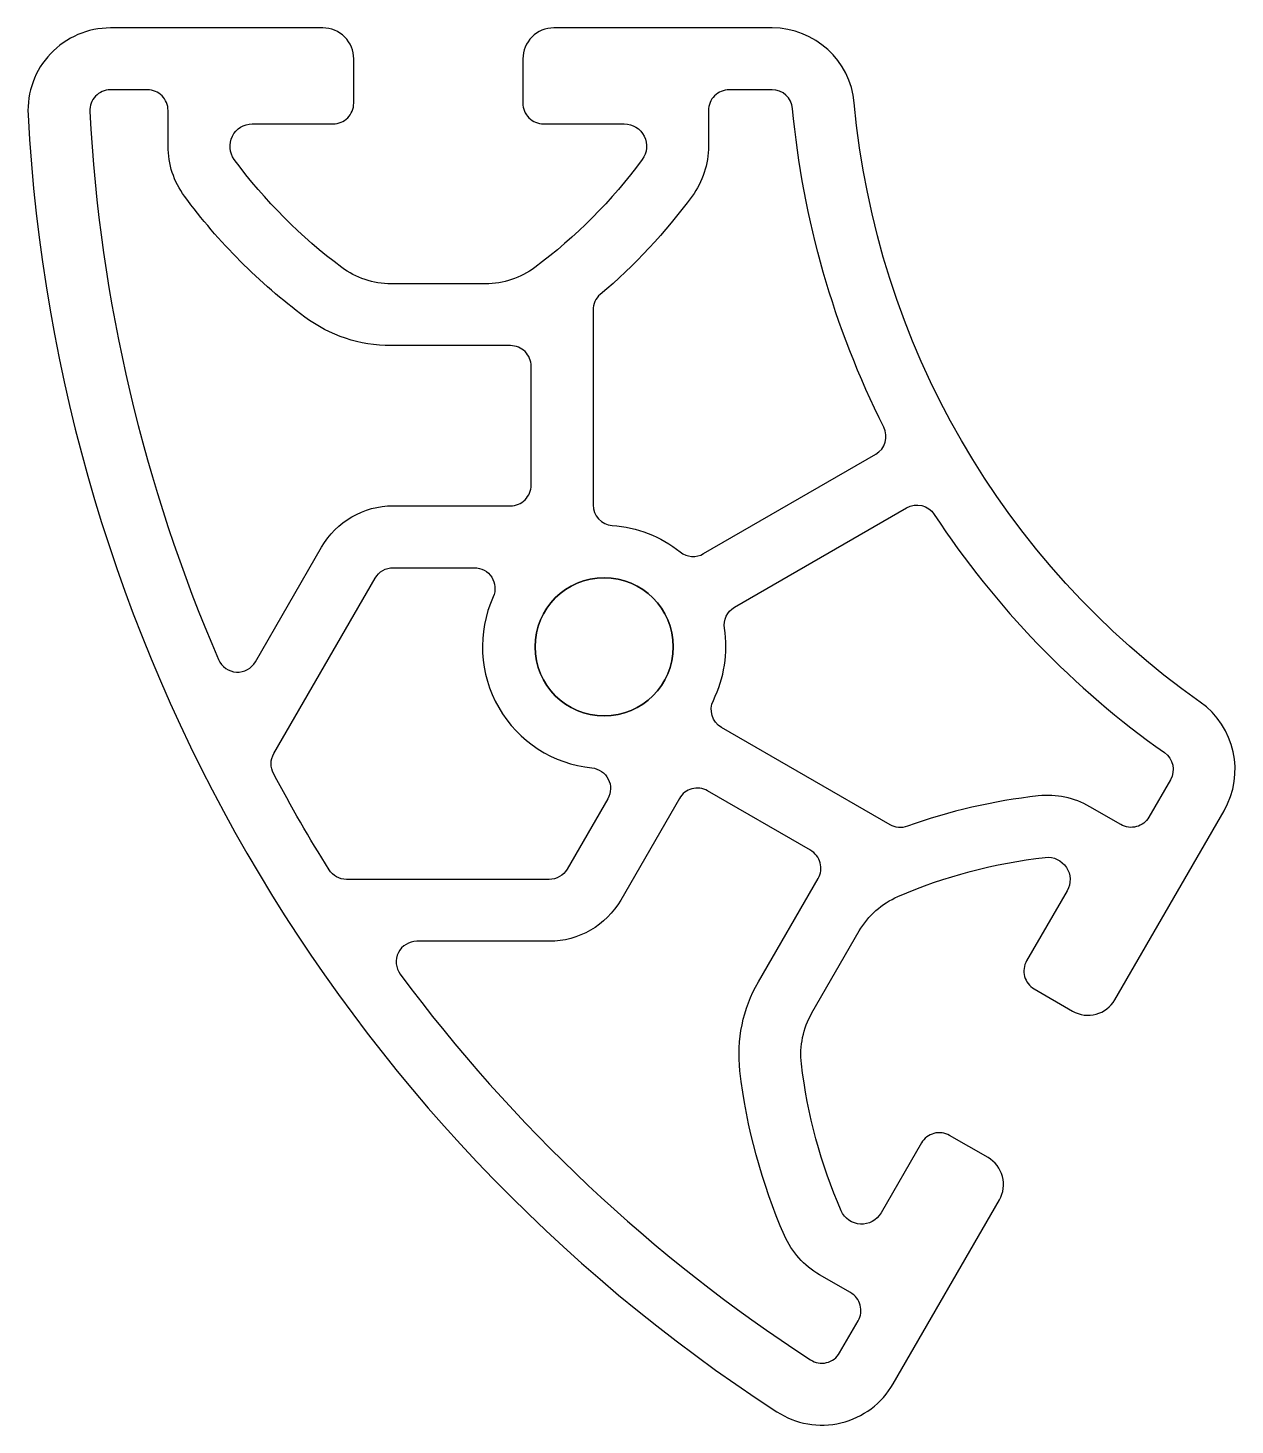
# Model space of a CAD drawing. Header units: millimetres. Extents: x -27.9 to 30.6, y -37.7 to 30.
import ezdxf

# ---------------------------------------------------------------- set-up
doc = ezdxf.new("R2010")
doc.units = ezdxf.units.MM
doc.layers.get('0').update_dxf_attribs({"linetype": 'CONTINUOUS'})

msp = doc.modelspace()

# ---------------------------------------------------------------- linework, layer by layer
for points in [[(19.162, -26.811, 0.414214), (18.613, -24.762), (16.751, -23.687, 0.414214), (15.385, -24.053), (13.427, -27.445, -0.615054), (11.495, -27.337, -0.074238), (9.568, -20.21, -0.161257), (10.077, -17.747), (12.37, -13.776, -0.161257), (14.248, -12.103, -0.074238), (21.384, -10.209, -0.615054), (22.443, -11.828), (20.485, -15.22, 0.414214), (20.851, -16.586), (22.713, -17.661, 0.414214), (24.762, -17.112), (30.053, -7.947, 0.387795), (28.896, -2.679, -0.219719), (12.128, 26.364, 0.387795), (8.144, 30), (-2.438, 30, 0.414214), (-3.938, 28.5), (-3.938, 26.35, 0.414214), (-2.938, 25.35), (0.978, 25.35, -0.615054), (1.851, 23.623, -0.074238), (-3.358, 18.39, -0.161257), (-5.745, 17.6), (-10.331, 17.6, -0.161257), (-12.718, 18.39, -0.074238), (-17.927, 23.623, -0.615054), (-17.054, 25.35), (-13.138, 25.35, 0.414214), (-12.138, 26.35), (-12.138, 28.5, 0.414214), (-13.638, 30), (-23.933, 30, 0.429722), (-27.927, 25.789, 0.239922), (8.371, -37.081, 0.429722), (14.015, -35.727)], [(19.162, -26.811, 0.414214), (18.613, -24.762), (16.751, -23.687, 0.414214), (15.385, -24.053), (13.427, -27.445, -0.615054), (11.495, -27.337, -0.074238), (9.568, -20.21, -0.161257), (10.077, -17.747), (12.37, -13.776, -0.161257), (14.248, -12.103, -0.074238), (21.384, -10.209, -0.615054), (22.443, -11.828), (20.485, -15.22, 0.414214), (20.851, -16.586), (22.713, -17.661, 0.414214), (24.762, -17.112), (30.053, -7.947, 0.387795), (28.896, -2.679, -0.219719), (12.128, 26.364, 0.387795), (8.144, 30), (-2.438, 30, 0.414214), (-3.938, 28.5), (-3.938, 26.35, 0.414214), (-2.938, 25.35), (0.978, 25.35, -0.615054), (1.851, 23.623, -0.074238), (-3.358, 18.39, -0.161257), (-5.745, 17.6), (-10.331, 17.6, -0.161257), (-12.718, 18.39, -0.074238), (-17.927, 23.623, -0.615054), (-17.054, 25.35), (-13.138, 25.35, 0.414214), (-12.138, 26.35), (-12.138, 28.5, 0.414214), (-13.638, 30), (-23.933, 30, 0.429722), (-27.927, 25.789, 0.239922), (8.371, -37.081, 0.429722), (14.015, -35.727)], [(-21.138, 26.002, 0.414214), (-22.138, 27.002), (-23.933, 27.002, 0.429714), (-24.931, 25.949, 0.089331), (-18.687, -0.623, 0.6162), (-16.903, -0.725), (-13.693, 4.835, -0.267949), (-10.229, 6.835), (-4.538, 6.835, 0.414214), (-3.538, 7.835), (-3.538, 13.6, 0.414214), (-4.538, 14.6), (-10.331, 14.6, -0.161257), (-14.509, 15.983, -0.074238), (-20.342, 21.844, -0.160062), (-21.138, 24.266)], [(-21.138, 26.002, 0.414214), (-22.138, 27.002), (-23.933, 27.002, 0.429714), (-24.931, 25.949, 0.089331), (-18.687, -0.623, 0.6162), (-16.903, -0.725), (-13.693, 4.835, -0.267949), (-10.229, 6.835), (-4.538, 6.835, 0.414214), (-3.538, 7.835), (-3.538, 13.6, 0.414214), (-4.538, 14.6), (-10.331, 14.6, -0.161257), (-14.509, 15.983, -0.074238), (-20.342, 21.844, -0.160062), (-21.138, 24.266)], [(-0.184, 17.081, 0.220522), (-0.538, 16.318), (-0.538, 6.885, 0.394741), (0.395, 5.887, -0.153567), (3.694, 4.601, 0.309348), (4.82, 4.515), (13.168, 9.335, 0.397659), (13.561, 10.651, -0.094218), (9.14, 26.093, 0.387808), (8.144, 27.002), (6.062, 27.002, 0.414214), (5.062, 26.002), (5.062, 24.267, -0.160117), (4.266, 21.844, -0.058398)], [(-0.184, 17.081, 0.220522), (-0.538, 16.318), (-0.538, 6.885, 0.394741), (0.395, 5.887, -0.153567), (3.694, 4.601, 0.309348), (4.82, 4.515), (13.168, 9.335, 0.397659), (13.561, 10.651, -0.094218), (9.14, 26.093, 0.387808), (8.144, 27.002), (6.062, 27.002, 0.414214), (5.062, 26.002), (5.062, 24.267, -0.160117), (4.266, 21.844, -0.058398)], [(21.051, -7.228, 0.058398), (14.701, -8.701, -0.220522), (13.863, -8.625), (5.693, -3.909, -0.394741), (5.296, -2.602, 0.153567), (5.832, 0.898, -0.309348), (6.32, 1.917), (14.668, 6.737, -0.397659), (16.005, 6.419, 0.094218), (27.167, -5.131, -0.387808), (27.457, -6.448), (26.416, -8.252, -0.414214), (25.05, -8.618), (23.547, -7.75, 0.160117)], [(21.051, -7.228, 0.058398), (14.701, -8.701, -0.220522), (13.863, -8.625), (5.693, -3.909, -0.394741), (5.296, -2.602, 0.153567), (5.832, 0.898, -0.309348), (6.32, 1.917), (14.668, 6.737, -0.397659), (16.005, 6.419, 0.094218), (27.167, -5.131, -0.387808), (27.457, -6.448), (26.416, -8.252, -0.414214), (25.05, -8.618), (23.547, -7.75, 0.160117)], [(-5.378, 2.424, 0.512413), (-0.589, -5.87, -0.544439), (0.177, -7.365), (-1.793, -10.776, -0.26795), (-2.659, -11.276), (-12.488, -11.276, -0.258607), (-13.336, -10.806, -0.017474), (-16.026, -6.147, -0.258607), (-16.009, -5.177), (-11.095, 3.335, -0.26795), (-10.229, 3.835), (-6.29, 3.835, -0.544439)], [(-5.378, 2.424, 0.512413), (-0.589, -5.87, -0.544439), (0.177, -7.365), (-1.793, -10.776, -0.26795), (-2.659, -11.276), (-12.488, -11.276, -0.258607), (-13.336, -10.806, -0.017474), (-16.026, -6.147, -0.258607), (-16.009, -5.177), (-11.095, 3.335, -0.26795), (-10.229, 3.835), (-6.29, 3.835, -0.544439)], [(12.316, -32.673, 0.414214), (11.95, -31.307), (10.446, -30.44, -0.160062), (8.747, -28.539, -0.074238), (6.588, -20.557, -0.161257), (7.479, -16.247), (10.375, -11.23, 0.414214), (10.009, -9.864), (5.017, -6.982, 0.414214), (3.651, -7.348), (0.805, -12.276, -0.267949), (-2.659, -14.276), (-9.079, -14.276, 0.6162), (-9.883, -15.872, 0.089331), (10.007, -34.566, 0.429714), (11.418, -34.228)], [(12.316, -32.673, 0.414214), (11.95, -31.307), (10.446, -30.44, -0.160062), (8.747, -28.539, -0.074238), (6.588, -20.557, -0.161257), (7.479, -16.247), (10.375, -11.23, 0.414214), (10.009, -9.864), (5.017, -6.982, 0.414214), (3.651, -7.348), (0.805, -12.276, -0.267949), (-2.659, -14.276), (-9.079, -14.276, 0.6162), (-9.883, -15.872, 0.089331), (10.007, -34.566, 0.429714), (11.418, -34.228)]]:
    msp.add_lwpolyline(points, format="xyb", close=True)
at = {"extrusion": (0, 0, -1)}
msp.add_circle((0, 0), 3.35, dxfattribs=at)
msp.add_circle((0, 0), 3.35)

doc.saveas('drawing.dxf')
